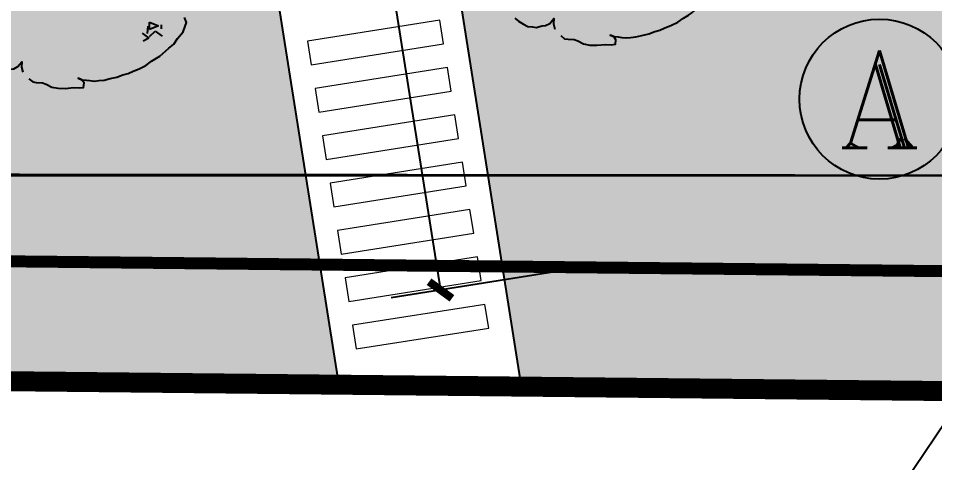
# Model space of a CAD drawing. Header units: metres. Extents: x 71066629 to 71645179, y 84793221 to 85208804.
# Drawn here: x 71372679 to 71395583, y 85017608 to 85028727 of the extents above; entities that cross this region are included whole.
import ezdxf
from ezdxf.enums import TextEntityAlignment as Align

# ---------------------------------------------------------------- set-up
doc = ezdxf.new("R2010")
doc.units = ezdxf.units.M
doc.header["$LTSCALE"] = 1000
for name, pattern in [('CENTER', [50.800000000000004, 31.75, -6.35, 6.35, -6.35]), ('DASH', [0.35, 0.25, -0.1]), ('HIDDENX2', [19.049999999999997, 12.7, -6.35])]:
    doc.linetypes.add(name, pattern=pattern)
for name, color, linetype in [('A_N_AXIS_TEXT', 7, 'Continuous'), ('A_SITEP_PLANT', 85, 'Continuous'), ('DIM_COOR', 3, 'Continuous'), ('G-ANN0-GRID', 85, 'Continuous'), ('G-ANNO-DIMS', 3, 'Continuous'), ('G-BLDG-MULT', 1, 'Continuous'), ('G-BLDG-OTLN', 2, 'Continuous'), ('G-BSMT-OTLN', 5, 'HIDDENX2'), ('G-PLTG', 105, 'Continuous'), ('G-SITE-GREN', 72, 'Continuous'), ('G-SITE-PROP', 1, 'Continuous'), ('G-STRU', 134, 'Continuous'), ('G_DRIV_ROAD', 145, 'Continuous'), ('G_N_GUIDES', 3, 'DASH')]:
    doc.layers.add(name, color=color, linetype=linetype)
doc.layers.add('G-OTHR', color=169, linetype='Continuous', lineweight=13)
doc.styles.add('_TCH_AXIS', font='romant.shx')
doc.styles.add('dim_font', font='SIMPLEX.shx', dxfattribs={"width": 0.8})
doc.dimstyles.new('DIMN500', dxfattribs={"dimscale": 5, "dimtxt": 300, "dimasz": 100, "dimexe": 250, "dimexo": 300, "dimgap": 150, "dimtad": 1, "dimdec": 0, "dimzin": 0, "dimdsep": 46, "dimtxsty": 'dim_font', "dimblk": 'ARCHTICK', "dimcen": 0.09, "dimclrt": 7, "dimazin": 2, "dimtfac": 1, "dimtdec": 0, "dimtix": 1, "dimtmove": 2, "dimatfit": 3, "dimldrblk": 'ARCHTICK', "dimtolj": 1, "dimtzin": 0, "dimarcsym": 0})
pattern_1 = [(0, (0, 0), (793.75, 793.75), [396.875, -1190.625]), (90, (198.4375, -198.4375), (-793.75, 793.75), [396.875, -1190.625])]

# ---------------------------------------------------------------- blocks, each defined once
blk = doc.blocks.new('A$C69AC5CF9')
at = {"layer": 'G-ANN0-GRID'}
blk.add_circle((25329.29587697983, 14766.89629419148), 2000, dxfattribs=at)
at = {"layer": 'A_N_AXIS_TEXT', "style": '_TCH_AXIS', "width": 0.8999999999999992}
blk.add_text('A', height=2429.62112756895, dxfattribs=at).set_placement((24288.02967945028, 13552.08573040701), (26370.56207450938, 13552.08573040701), align=Align.FIT)
blk = doc.blocks.new('A$C1F6C256B')
at = {"layer": 'A_SITEP_PLANT'}
for p, q in [((3807.018616707297, 979.9776143164781), (3810.669266233046, 1105.784976576309)), ((3807.018616707297, 979.9776143164781), (3810.669266233046, 1105.784976576309)), ((3810.669266233046, 1105.784976576309), (3959.439359207929, 1042.795181851747)), ((3810.669266233046, 1105.784976576309), (3959.439359207929, 1042.795181851747)), ((3688.51409454376, 920.5503740145068), (3797.270202610758, 836.6082777398406)), ((3688.51409454376, 920.5503740145068), (3797.270202610758, 836.6082777398406)), ((3776.848298322759, 918.3546207799227), (3785.037583198457, 1036.113674856431)), ((3776.848298322759, 918.3546207799227), (3785.037583198457, 1036.113674856431)), ((3959.439359207929, 1042.795181851747), (3807.018616707297, 979.9776143164781)), ((3959.439359207929, 1042.795181851747), (3807.018616707297, 979.9776143164781)), ((3808.029772088514, 866.3675454693148), (3904.157781457179, 952.1490451314603)), ((3808.029772088514, 866.3675454693148), (3904.157781457179, 952.1490451314603)), ((3904.157781457179, 952.1490451314603), (4021.654186312401, 872.9143300396972)), ((3904.157781457179, 952.1490451314603), (4021.654186312401, 872.9143300396972)), ((4011.656891218503, 994.5380742211419), (4011.187901526224, 1057.621716701979)), ((4011.656891218503, 994.5380742211419), (4011.187901526224, 1057.621716701979)), ((3797.270202610758, 836.6082777398406), (3704.970103476721, 786.8160972287878)), ((3797.270202610758, 836.6082777398406), (3704.970103476721, 786.8160972287878))]:
    blk.add_line(p, q, dxfattribs=at)
for points in [[(1034.228346352058, 453.2753263484337), (1098.185752463935, 400.9141919470276), (1176.880620377022, 349.8178741494485), (1254.058450668294, 313.1357026864716), (1328.325329246116, 305.9049743505893), (1388.075921456854, 297.0405466816446), (1488.626734983875, 321.7490070864151), (1546.931587025989, 327.5118011157319), (1616.900187628286, 363.7687392335793), (1682.623727331346, 443.9093473517278), (1676.65077983914, 354.9043114295055), (1699.913500137976, 268.9807198430353)], [(1798.809115523007, 160.9994786279276), (1862.877456939488, 108.4503849010507), (1922.614918171312, 99.79068777960492), (2026.05017632345, 95.24400924422662), (2087.253544418083, 71.75305506962468), (2180.458358446136, 22.28270559842349), (2285.346392409818, 3.109500683669467), (2403.31037251628, -0.0011733158607967), (2549.083056156, 14.40685486598522), (2637.976461302489, 8.628902468073647), (2710.810035370465, 15.82770105134114), (2718.149694402179, 89.99877989414381), (2683.230261112971, 145.4289229358255), (2622.132428593061, 168.930308134557), (2683.230261112971, 145.4289229358255), (2757.615110854211, 138.010930700897), (2817.247731973767, 129.3337668678432), (2891.63258171425, 121.9157746329438), (2964.473191497382, 129.1152686161222), (3051.933987381112, 137.759807368886), (3152.477765193733, 162.4675725090783), (3267.569736191654, 188.4143425811781), (3366.77330926637, 227.7597605788906), (3452.689865192108, 251.0217855407973), (3537.286383144965, 288.7174280232284), (3636.384420644376, 328.0524149878474), (3748.6904468789, 383.2640597687277), (3844.916475342005, 451.6564908138243), (3928.060217338731, 503.9786597924831), (3983.401596270211, 538.7898576867883), (4132.17671836121, 671.2506301573594), (4213.874024797755, 738.2070566572947), (4278.079831488082, 832.7688466453692), (4370.08661053417, 944.8556792375748), (4405.117002007785, 1036.732724169531), (4428.50945640303, 1097.926356640295), (4390.718709540612, 1182.406908011588)]]:
    blk.add_lwpolyline(points, dxfattribs=at)
blk = doc.blocks.new('A$C237376EB')
at = {"layer": 'G-SITE-GREN', "color": 3, "linetype": 'Continuous'}
blk.add_line((893.6175376515021, 606.4594164278969), (792.9579188898351, 607.5181273931812), dxfattribs=at)
blk = doc.blocks.new('_ARCHTICK')
at = {"color": 0, "linetype": 'ByBlock', "const_width": 0.4}
blk.add_lwpolyline([(-0.5, -0.5), (0.5, 0.5)], dxfattribs=at)
blk = doc.blocks.new('*D111')
at = {"layer": 'Defpoints', "color": 0, "transparency": 16777216}
for p in [(71382048.44715437, 85061227.0561998), (71388149.391291, 85022707.21091664), (71383231.47713296, 85021928.28983516)]:
    blk.add_point(p, dxfattribs=at)
at = {"layer": 'G-ANNO-DIMS', "color": 0, "lineweight": -2, "transparency": 16777216}
for p, q in [((71380566.91464348, 85060992.40450224), (71375895.92257059, 85060252.592037)), ((71377130.53299633, 85060448.13511832), (71383231.47713296, 85021928.28983516)), ((71386667.85878012, 85022472.55921908), (71381996.86670722, 85021732.74675384))]:
    blk.add_line(p, q, dxfattribs=at)
at = {"layer": 'G-ANNO-DIMS', "color": 0, "lineweight": -2, "transparency": 16777216, "xscale": 500, "yscale": 500, "zscale": 500}
for p, rotation in [((71377130.53299633, 85060448.13511832), 99.00000000010529), ((71383231.47713296, 85021928.28983516), 279.0000000001053)]:
    blk.add_blockref('_ARCHTICK', p, dxfattribs=dict(at, rotation=rotation))
at = {"layer": 'G-ANNO-DIMS', "color": 7, "transparency": 16777216, "insert": (71381662.53757553, 85041422.8641743), "char_height": 1500, "attachment_point": 5, "rotation": 279.0000000001053, "style": 'dim_font'}
blk.add_mtext('\\A1;39000', dxfattribs=at)

msp = doc.modelspace()

# ---------------------------------------------------------------- hatches: boundary and pattern name
at = {"layer": 'G-PLTG'}
h = msp.add_hatch(dxfattribs=at)
h.set_pattern_fill('CROSS', color=256, scale=500, style=0)
h.set_pattern_definition(pattern_1)
edge = h.paths.add_edge_path()
edge.add_line((71466592.42817049, 85059819.2014556), (71469009.60991117, 85059819.2014556))
edge.add_line((71469009.60991117, 85059819.2014556), (71469009.60991117, 85055819.2014556))
edge.add_line((71469009.60991117, 85055819.2014556), (71467024.8625705, 85055819.2014556))
edge.add_line((71467024.8625705, 85055819.2014556), (71469188.90907055, 85035801.86241008))
edge.add_arc((71453188.90907057, 85035801.86241007), 15999.99999999253, -90.00000000005338, 5.331912689143792e-11, ccw=False)
edge.add_line((71453188.90907055, 85019801.86241008), (71438269.29480879, 85020841.455079))
edge.add_arc((71439157.27262683, 85036772.196837), 15955.47045891121, 207.2794071849511, 266.8096408102111, ccw=False)
edge.add_line((71424976.33736861, 85029459.32375132), (71421191.4851866, 85029459.32375132))
edge.add_line((71421191.4851866, 85029459.32375132), (71421191.48518662, 85046164.93672962))
edge.add_line((71421191.48518662, 85046164.93672962), (71415463.55227886, 85045257.7212818))
edge.add_line((71415463.55227886, 85045257.7212818), (71418514.02434719, 85025997.79864018))
edge.add_line((71418514.02434719, 85025997.79864018), (71397772.56919466, 85022712.67487432))
edge.add_line((71397772.56919466, 85022712.67487432), (71394487.44542885, 85043454.13002683))
edge.add_line((71394487.44542885, 85043454.13002683), (71381776.94051735, 85041440.98382367))
edge.add_line((71381776.94051735, 85041440.98382367), (71385250.26442328, 85019511.27971354))
edge.add_line((71385250.26442328, 85019511.27971354), (71470926.02539062, 85018614.99023438))
edge.add_line((71470926.02539062, 85018614.99023438), (71470133.42166016, 85047938.46717873))
edge.add_line((71470133.42166016, 85047938.46717873), (71469591.60909502, 85067976.36384267))
edge.add_line((71469591.60909502, 85067976.36384267), (71469541.5851835, 85069826.7976195))
edge.add_line((71469541.5851835, 85069826.7976195), (71465791.5956649, 85069826.7976195))
edge.add_line((71465791.5956649, 85069826.7976195), (71465791.5956649, 85067873.63574833))
edge.add_line((71465791.5956649, 85067873.63574833), (71465861.11172123, 85066583.84783179))
edge.add_line((71465861.11172123, 85066583.84783179), (71466592.42817049, 85059819.2014556))
h = msp.add_hatch(dxfattribs=at)
h.set_pattern_fill('CROSS', color=256, scale=500, style=0)
h.set_pattern_definition(pattern_1)
h.paths.add_polyline_path([(71319266.16420974, 85061914.20373057), (71338259.79781386, 85064922.49975866), (71337581.37041855, 85069205.92175344), (71314395.56959212, 85065533.65166606), (71315881.2589365, 85056153.37831788), (71294500.83823174, 85052767.05234197), (71295617.83755454, 85045714.59619378), (71312696.30574921, 85048419.55982737), (71313572.33875631, 85042888.50511622), (71296493.87056583, 85040183.54148757), (71299649.65172836, 85020258.72341262), (71318608.1060342, 85020100.38491496), (71380689.756445, 85019539.15440606), (71377332.34291835, 85040737.02916977), (71356552.9134006, 85037445.89085911), (71358430.12698108, 85025593.63077186), (71331762.56001942, 85021369.90310389), (71328477.43625359, 85042111.35825635), (71322551.2879756, 85041172.74857809)])

# ---------------------------------------------------------------- linework, layer by layer
at = {"layer": 'DIM_COOR', "color": 3}
msp.add_line((71402105.82463898, 85027955.08817872), (71393396.611196, 85014971.14817923), dxfattribs=at)
at = {"layer": 'G-BLDG-MULT', "linetype": 'DASH', "ltscale": 5, "const_width": 300.0000142492354}
msp.add_lwpolyline([(71161602.70693433, 85145688.31245755), (71151769.04155725, 85135842.89076324), (71150398.1689868, 85065649.06076373), (71146812.78053093, 85035713.26747468), (71146233.69430053, 85006062.3948905), (71245759.10555162, 85021940.93779875), (71249143.57324001, 85022434.2386127), (71251367.8374273, 85022708.2980563), (71253589.57634135, 85022942.61597875), (71255814.98808573, 85023138.18720043), (71258043.51324026, 85023294.68018903), (71260274.44722323, 85023412.61750309), (71262506.99921297, 85023491.24433407), (71264740.7748237, 85023531.18229197), (71266961.69721334, 85023531.80365069), (71370294.91367571, 85022668.87539808), (71465841.78936413, 85021663.95444943), (71464181.04036027, 85083096.6964794), (71462703.25639734, 85137771.71238172), (71452467.57294372, 85147498.85738169), (71382301.55732763, 85146338.36337337), (71352256.1487488, 85148841.7812107), (71193416.31141314, 85146214.49663629)], close=True, dxfattribs=at)
at = {"layer": 'G-BSMT-OTLN', "ltscale": 0.1, "const_width": 200}
msp.add_lwpolyline([(71157191.58090669, 85140759.55333252), (71157191.58090669, 85135259.55333154), (71153991.5812761, 85135259.55333154), (71153991.58127633, 85005669.52005905), (71165691.58195624, 85007522.61812352), (71165691.58119047, 85013394.9157322), (71238076.46104214, 85024859.55444618), (71460791.5816469, 85024859.55444579), (71460791.58164707, 85127259.5534181), (71457591.58201651, 85127259.5534181), (71457591.58201635, 85140759.5547513)], close=True, dxfattribs=at)
at = {"layer": 'G-OTHR'}
for points in [[(71379906.9495491, 85028157.27184877), (71380000.81022812, 85027564.65884443), (71383309.56348532, 85028088.71387722), (71383215.70280631, 85028681.32688157)], [(71380094.67090715, 85026972.04584005), (71380188.53158619, 85026379.43283571), (71383497.28484339, 85026903.4878685), (71383403.42416437, 85027496.10087286)], [(71380282.39226519, 85025786.81983134), (71380376.25294422, 85025194.206827), (71383685.00620142, 85025718.26185979), (71383591.1455224, 85026310.87486415)], [(71380470.11362323, 85024601.59382263), (71380563.97430226, 85024008.98081829), (71383872.72755946, 85024533.03585108), (71383778.86688045, 85025125.64885543)], [(71380657.83498128, 85023416.36781392), (71380751.69566031, 85022823.75480957), (71384060.44891751, 85023347.80984236), (71383966.5882385, 85023940.42284672)], [(71380845.55633931, 85022231.1418052), (71380939.41701834, 85021638.52880086), (71384248.17027554, 85022162.58383365), (71384154.30959652, 85022755.196838)], [(71381033.27769734, 85021045.91579649), (71381127.13837637, 85020453.30279215), (71384435.89163357, 85020977.35782494), (71384342.03095455, 85021569.9708293)]]:
    msp.add_lwpolyline(points, close=True, dxfattribs=at)
at = {"layer": 'G-SITE-PROP', "color": 1, "linetype": 'CENTER', "ltscale": 0.1, "const_width": 500}
msp.add_lwpolyline([(71452458.80126953, 85152499.38964844), (71382468.2006836, 85151341.796875), (71352422.79052734, 85153845.21484375), (71193333.61816406, 85151213.80615234), (71161520.01953125, 85150687.62207031, 0.3938686968656183), (71146789.18457031, 85136488.40332031), (71146770.81298828, 85135982.421875), (71145403.99169922, 85065996.03271484), (71141818.60351562, 85036060.24169922), (71141157.59277344, 85002214.59960938), (71246211.79199219, 85018975.21972656), (71249543.3959961, 85019460.81542969), (71251708.61816406, 85019727.60009766), (71253878.23486328, 85019956.42089844), (71256051.39160156, 85020147.39990234), (71258227.78320312, 85020300.2319336), (71260406.43310547, 85020415.40527344), (71262586.60888672, 85020492.1875), (71264768.0053711, 85020531.18896484), (71266949.58496094, 85020531.7993164), (71370266.6015625, 85019669.00634766), (71469071.22802734, 85018629.82177734)], format="xyb", dxfattribs=at)
at = {"layer": 'G-STRU'}
for p, q in [((71373422.94451374, 85065419.99929668), (71380689.756445, 85019539.15440606)), ((71380337.54977739, 85050528.93930405), (71385250.26442328, 85019511.27971354))]:
    msp.add_line(p, q, dxfattribs=at)
at = {"layer": 'G_DRIV_ROAD'}
for p, q in [((71331982.15636022, 85019983.32671475), (71381806.99883965, 85019543.50397858)), ((71385211.27560827, 85019511.68759169), (71470925.99086867, 85018614.99046499))]:
    msp.add_line(p, q, dxfattribs=at)

# ---------------------------------------------------------------- block references
at = {"layer": 'A_SITEP_PLANT', "xscale": 1.5, "yscale": 1.5, "zscale": 1.5}
for p in [(71383536.6680703, 85028053.09939745), (71370243.399199, 85026973.16742548)]:
    msp.add_blockref('A$C1F6C256B', p, dxfattribs=at)
at = {"layer": 'G-BLDG-OTLN'}
msp.add_blockref('A$C69AC5CF9', (71368875.02217014, 85011936.71618524), dxfattribs=at)
at = {"layer": 'G_N_GUIDES', "xscale": 1000, "yscale": 1000, "zscale": 1000}
msp.add_blockref('A$C237376EB', (70577308.67682125, 84412150.79480837), dxfattribs=at)

# ---------------------------------------------------------------- dimensions: what is measured, and where the dimension line sits
at = {"layer": 'G-ANNO-DIMS'}
dim = msp.add_aligned_dim(p1=(71382048.44715436, 85061227.0561998), p2=(71388149.39129099, 85022707.21091664), distance=-4979.21657662572, dimstyle='DIMN500', dxfattribs=at)
dim.commit()
dim.dimension.update_dxf_attribs({"geometry": '*D111', "text_midpoint": (71381662.53757553, 85041422.8641743)})

doc.saveas('drawing.dxf')
